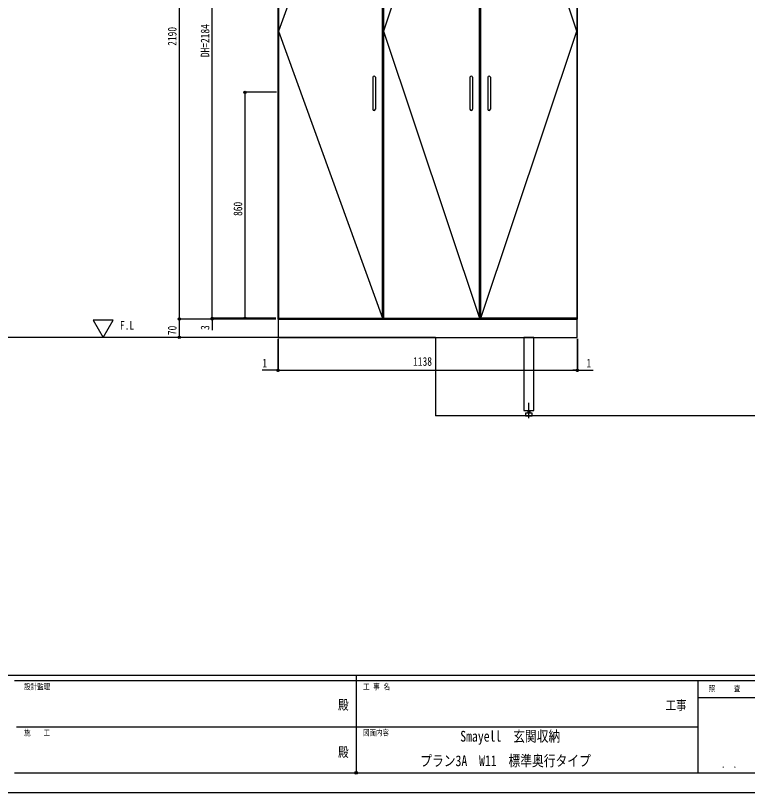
# Model space of a CAD drawing. Units: millimetres, scale not verified. Extents: x -4205 to 4205, y -2970 to 2970.
# Drawn here: x -1301 to 1484, y -2970 to -13 of the extents above; entities that cross this region are included whole.
import ezdxf
from ezdxf.enums import TextEntityAlignment as Align

# ---------------------------------------------------------------- set-up
doc = ezdxf.new("R2010")
doc.units = ezdxf.units.MM
doc.header["$LTSCALE"] = 20
doc.header["$PDMODE"] = 32
doc.header["$PDSIZE"] = 10
for name, color, linetype in [('0-1_USER1', 3, 'Continuous'), ('0-3_YKK_12', 2, 'Continuous'), ('0-4_YKK_13', 4, 'Continuous'), ('0-5_YKK_D', 6, 'Continuous'), ('0-6_YKK_ZWAK', 7, 'Continuous'), ('0-7_YSS_K', 3, 'Continuous')]:
    doc.layers.add(name, color=color, linetype=linetype)
doc.styles.add('ＭＳ ゴシック', font='')
doc.styles.get('ＭＳ ゴシック').set_extended_font_data('MS Gothic')

msp = doc.modelspace()

# ---------------------------------------------------------------- linework, layer by layer
at = {"layer": '0-3_YKK_12'}
msp.add_line((652.02, -1545.38), (652.02, -1487.3), dxfattribs=at)
for points in [[(-302.98, -1168), (97.02, -1168), (97.02, 1022), (-302.98, 1022)], [(-300.98, -1165), (95.02, -1165), (95.02, 1019), (-300.98, 1019)], [(97.02, -1168), (837.02, -1168), (837.02, 1022), (97.02, 1022)], [(99.02, -1165), (465.02, -1165), (465.02, 1019), (99.02, 1019)], [(835.02, -1165), (469.02, -1165), (469.02, 1019), (835.02, 1019)], [(-301.98, -1238), (836.02, -1238), (836.02, -1168), (-301.98, -1168)]]:
    msp.add_lwpolyline(points, close=True, dxfattribs=at)
for points in [[(95.02, 1019), (-300.98, -73), (95.02, -1165)], [(465.02, 1019), (99.02, -73), (465.02, -1165)], [(469.02, -1165), (835.02, -73), (469.02, 1019)]]:
    msp.add_lwpolyline(points, dxfattribs=at)
at = {"layer": '0-4_YKK_13'}
for p, q in [((58.02, -247.57), (58.02, -369.89)), ((68.02, -247.57), (68.02, -369.89)), ((428.02, -247.57), (428.02, -369.89)), ((438.02, -247.57), (438.02, -369.89)), ((496.02, -247.57), (496.02, -369.89)), ((506.02, -247.57), (506.02, -369.89)), ((648.12, -1516), (648.12, -1526)), ((655.92, -1516), (655.92, -1526))]:
    msp.add_line(p, q, dxfattribs=at)
for points in [[(633.02, -1516), (671.02, -1516), (671.02, -1238), (633.02, -1238)], [(639.77, -1536), (664.27, -1536), (664.27, -1526), (639.77, -1526)]]:
    msp.add_lwpolyline(points, close=True, dxfattribs=at)
for centre, start, end in [((63.02, -248.28), 8.0102, 171.9898), ((433.02, -248.28), 8.0102, 171.9898), ((501.02, -248.28), 8.0102, 171.9898), ((63.02, -369.19), 188.0102, 351.9898), ((433.02, -369.19), 188.0102, 351.9898), ((501.02, -369.19), 188.0102, 351.9898)]:
    msp.add_arc(centre, 5.05, start, end, dxfattribs=at)
at = {"layer": '0-5_YKK_D'}
for p, q in [((-677.98, 1022), (-677.98, -1168)), ((-552.98, -1165), (-552.98, 1019)), ((-308.4, -305), (-428.98, -305)), ((-427.98, -1165), (-427.98, -305)), ((-320.67, -1168), (-678.98, -1168)), ((-310.98, -1168), (-678.98, -1168)), ((-677.98, -1168), (-677.98, -1238)), ((-320.67, -1165), (-553.98, -1165)), ((-320.67, -1165), (-553.98, -1165)), ((-320.67, -1168), (-553.98, -1168)), ((-310.48, -1165), (-428.98, -1165)), ((-310.98, -1238), (-678.98, -1238)), ((-302.98, -1243), (-302.98, -1364)), ((-301.98, -1243), (-301.98, -1364)), ((-301.98, -1243), (-301.98, -1364)), ((836.02, -1243), (836.02, -1364)), ((836.02, -1243), (836.02, -1364)), ((837.02, -1243), (837.02, -1364)), ((-302.98, -1363), (-362.58, -1363)), ((-301.98, -1363), (-302.98, -1363)), ((-301.98, -1363), (-284.98, -1363)), ((-301.98, -1363), (836.02, -1363)), ((836.02, -1363), (819.02, -1363)), ((836.02, -1363), (837.02, -1363)), ((837.02, -1363), (896.62, -1363))]:
    msp.add_line(p, q, dxfattribs=at)
msp.add_lwpolyline([(-552.98, -1165), (-552.98, -1168), (-552.98, -1210.6)], dxfattribs=at)
for centre in [(-427.98, -305), (-677.98, -1168), (-677.98, -1168), (-552.98, -1165), (-552.98, -1165), (-552.98, -1168), (-427.98, -1165), (-677.98, -1238), (-302.98, -1363), (-301.98, -1363), (-301.98, -1363), (836.02, -1363), (836.02, -1363), (837.02, -1363)]:
    msp.add_circle(centre, 4.25, dxfattribs=at)
at = {"layer": '0-6_YKK_ZWAK'}
for p, q in [((3895.02, -2525), (-3904.98, -2525)), ((-4.98, -2525), (-4.98, -2895)), ((-4.98, -2545), (-1304.98, -2545)), ((1295.02, -2545), (-4.98, -2545)), ((1985.02, -2610), (1295.02, -2610)), ((-1297.48, -2720), (-4.98, -2720)), ((-4.98, -2720), (1295.02, -2720)), ((-1304.98, -2895), (-4.98, -2895)), ((-4.98, -2895), (1295.02, -2895)), ((1295.02, -2895), (1985.02, -2895))]:
    msp.add_line(p, q, dxfattribs=at)
msp.add_lwpolyline([(-4205, -2970), (4205, -2970), (4205, 2970), (-4205, 2970)], close=True, dxfattribs=at)
msp.add_lwpolyline([(1985.02, -2545), (1295.02, -2545), (1295.02, -2895)], dxfattribs=at)
msp.add_point((-4.98, -2895), dxfattribs=at)
at = {"layer": '0-7_YSS_K'}
for p, q in [((297.02, -1238), (-1978.98, -1238)), ((297.02, -1238), (297.02, -1536)), ((2245.02, -1536), (297.02, -1536))]:
    msp.add_line(p, q, dxfattribs=at)
msp.add_lwpolyline([(-967.84, -1238), (-929.68, -1171.89), (-1006.01, -1171.89)], close=True, dxfattribs=at)

# ---------------------------------------------------------------- texts
at = {"layer": '0-1_USER1', "style": 'ＭＳ ゴシック', "width": 0.8}
for s, height, p in [('F.L', 32.99, (-903.79, -1218.31)), ('Smayell\u3000玄関収納', 41.06, (391.15, -2788.83)), ('プラン3A\u3000W11\u3000標準奥行タイプ', 41.06, (238.83, -2882.17))]:
    msp.add_text(s, height=height, dxfattribs=at).set_placement(p, align=Align.BOTTOM_LEFT)
at = {"layer": '0-5_YKK_D', "style": 'ＭＳ ゴシック', "width": 0.8}
for s, p in [('2190', (-678.78, -128.2)), ('DH=2184', (-553.78, -171.4)), ('860', (-428.78, -775.8)), ('70', (-678.78, -1229.4)), ('3', (-553.78, -1209.8))]:
    msp.add_text(s, height=32.99, rotation=90, dxfattribs=at).set_placement(p, align=Align.BOTTOM_LEFT)
for s, p in [('1', (-361.78, -1362.2)), ('1138', (211.82, -1356)), ('1', (871.82, -1362.2))]:
    msp.add_text(s, height=32.99, dxfattribs=at).set_placement(p, align=Align.BOTTOM_LEFT)
at = {"layer": '0-6_YKK_ZWAK', "style": 'ＭＳ ゴシック', "width": 0.8}
for s, height, p in [('設計監理', 21.99, (-1268.31, -2585)), ('工 事 名', 21.99, (21.27, -2585)), ('照     査', 21.99, (1336.42, -2592.5)), ('殿', 36.66, (-73.67, -2665.83)), ('工事', 36.66, (1172.33, -2667.46)), ('施\u3000\u3000工', 21.99, (-1268.31, -2760)), ('図面内容', 21.99, (21.27, -2760)), ('殿', 36.66, (-73.67, -2845.83)), ('． ．', 25.92, (1385, -2884.35))]:
    msp.add_text(s, height=height, dxfattribs=at).set_placement(p, align=Align.BOTTOM_LEFT)

doc.saveas('drawing.dxf')
